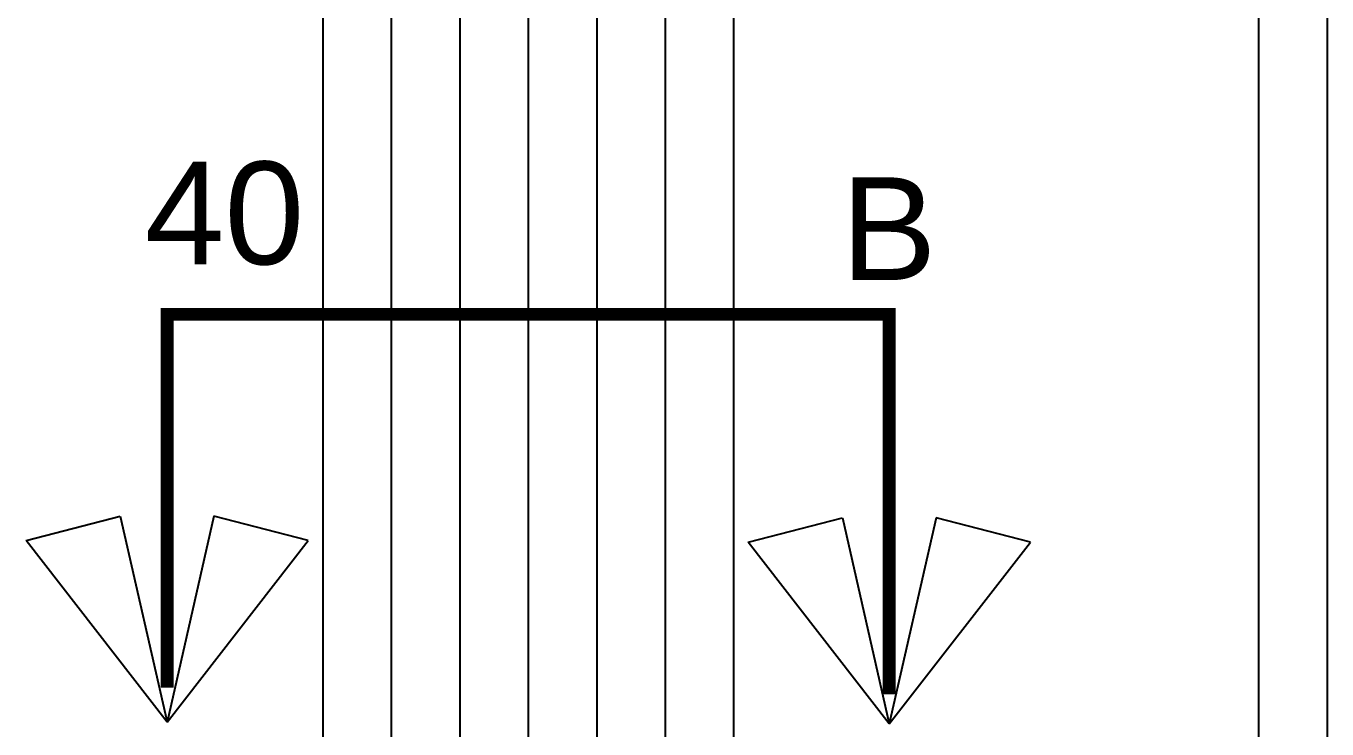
# Model space of a CAD drawing. Header units: inches. Extents: x -1316 to 22433, y -200 to 8737.
# Drawn here: x 143.18 to 171.68, y 600.31 to 615.71 of the extents above; entities that cross this region are included whole.
import ezdxf

# ---------------------------------------------------------------- set-up
doc = ezdxf.new("R2010")
doc.units = ezdxf.units.IN
doc.header["$LTSCALE"] = 10
doc.header["$MEASUREMENT"] = 0
doc.layers.get('0').update_dxf_attribs({"linetype": 'CONTINUOUS'})
doc.layers.add('S-ROOF', color=2, linetype='CONTINUOUS')
doc.layers.add('S-WALL', color=6, linetype='CONTINUOUS')
doc.layers.add('VIEWPORT', color=14, linetype='CONTINUOUS', plot=False)
doc.styles.add('style1', font='arial.ttf')

# ---------------------------------------------------------------- blocks, each defined once
blk = doc.blocks.new('*U363')
for p, q in [((-9.695, 15.942), (-15.19, 8.87)), ((-11.518, 7.927), (-9.695, 15.942)), ((-9.695, 15.942), (-4.2, 8.87)), ((-7.872, 7.927), (-9.695, 15.942)), ((18.429, 15.878), (12.934, 8.806)), ((16.606, 7.863), (18.429, 15.878)), ((18.429, 15.878), (23.925, 8.806)), ((20.253, 7.863), (18.429, 15.878)), ((-15.19, 8.87), (-11.518, 7.927)), ((-4.2, 8.87), (-7.872, 7.927)), ((12.934, 8.806), (16.606, 7.863)), ((23.925, 8.806), (20.253, 7.863))]:
    blk.add_line(p, q)
at = {"const_width": 0.5}
for points in [[(-9.695, 14.794), (-9.695, 0), (18.429, 0)], [(18.429, 14.539), (18.429, 0), (-9.695, 0)]]:
    blk.add_lwpolyline(points, dxfattribs=at)
at = {"insert": (19.303, -5.945), "char_height": 4, "width": 6.73569, "attachment_point": 1, "rotation": 180, "style": 'style1'}
blk.add_mtext('40', dxfattribs=at)
at = {"style": 'style1'}
blk.add_attdef('#', (-7.81, -1.334), '', height=4, rotation=180, dxfattribs=at)
blk = doc.blocks.new('EH CRLSP')
at = {"layer": 'S-WALL'}
for p, q in [((-96.062, 0), (-96.062, -95)), ((-96.062, 0), (-96.062, -93.5)), ((-97.562, -1.5), (-97.562, -93.5)), ((-94.562, -1.5), (-94.562, -93.5)), ((-100.562, -10.75), (-100.562, -93.5)), ((-99.062, -10.75), (-99.062, -93.5)), ((-93.062, -10.75), (-93.062, -93.5)), ((-91.562, -10.75), (-91.562, -93.5)), ((-80.062, -10.75), (-80.062, -93.5)), ((-78.562, -10.75), (-78.562, -93.5))]:
    blk.add_line(p, q, dxfattribs=at)
at = {"layer": 'VIEWPORT', "xscale": 0.5625, "yscale": 0.5625, "zscale": 0.5625, "rotation": 180}
blk.add_blockref('*U363', (-93.606, -38.067), dxfattribs=at).add_auto_attribs({'#': 'B'})
blk = doc.blocks.new('*U666')
blk.add_blockref('EH CRLSP', (-30.609, 110.785))

msp = doc.modelspace()

# ---------------------------------------------------------------- block references
at = {"layer": 'S-ROOF'}
msp.add_blockref('*U666', (280.85632, 536.68049), dxfattribs=at)

doc.saveas('drawing.dxf')
